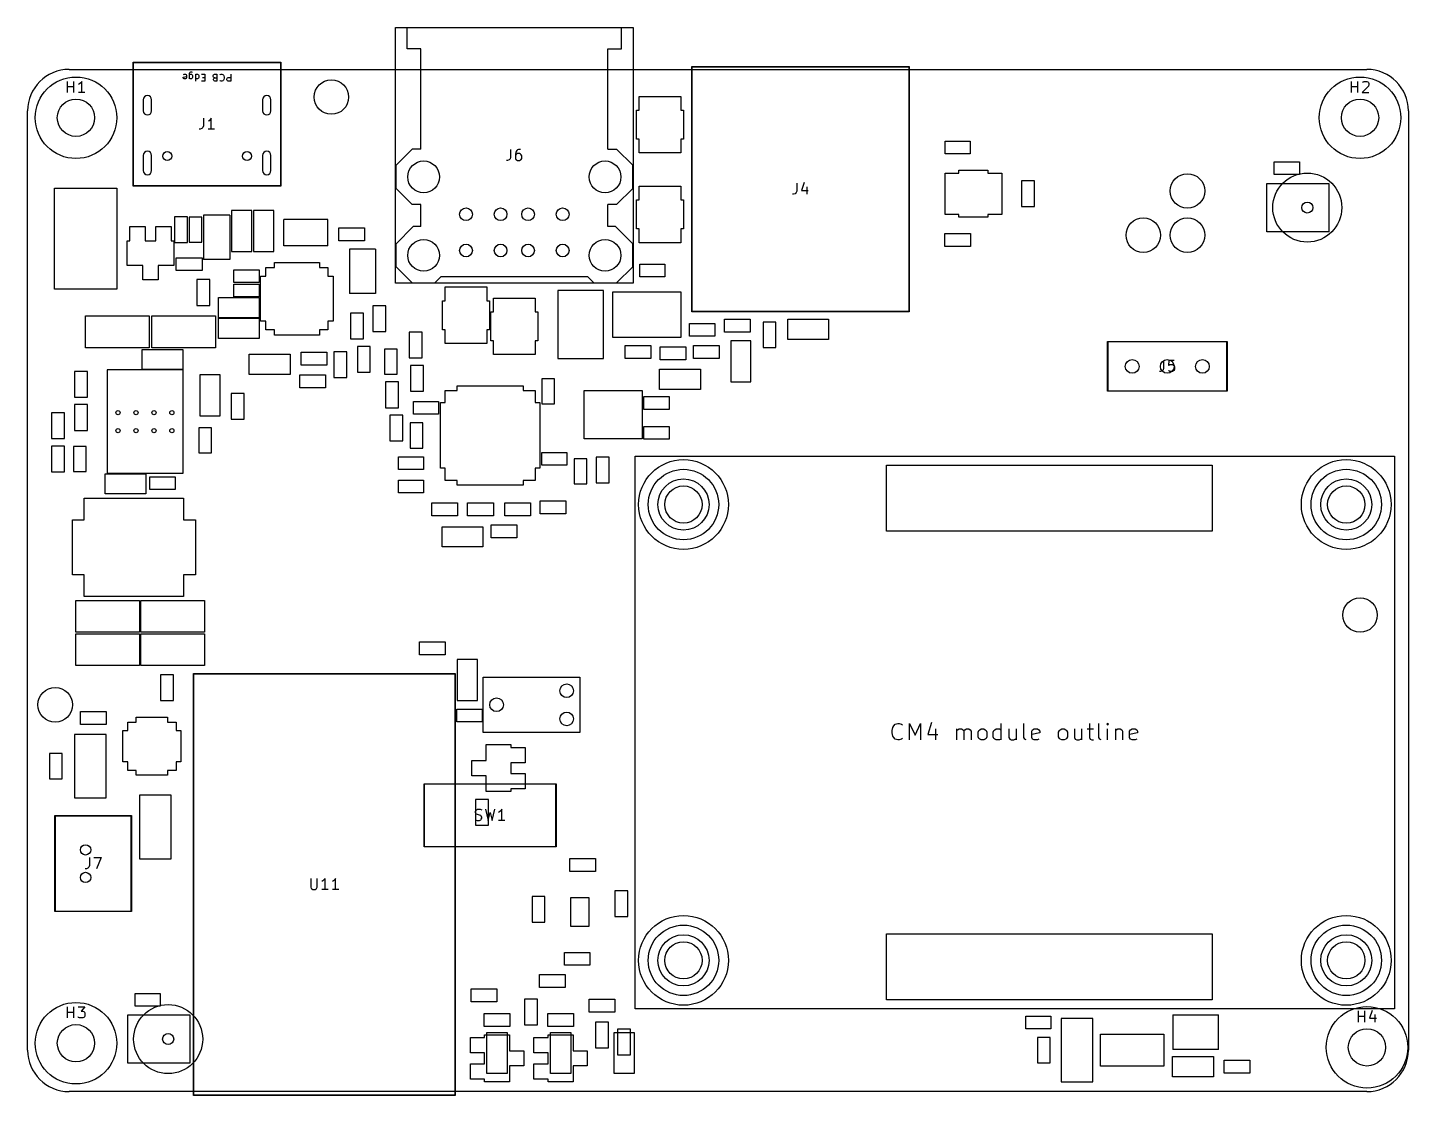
# Model space of a CAD drawing. Header units: millimetres. Extents: x 100 to 200, y -134 to -57.
import ezdxf

# ---------------------------------------------------------------- set-up
doc = ezdxf.new("R2010")
doc.units = ezdxf.units.MM
for name, color, linetype in [('BLACK', 7, 'CONTINUOUS'), ('GRAY3', 9, 'CONTINUOUS'), ('WHITE', 7, 'CONTINUOUS')]:
    doc.layers.add(name, color=color, linetype=linetype)

msp = doc.modelspace()

# ---------------------------------------------------------------- linework, layer by layer
at = {"layer": 'BLACK', "linetype": 'CONTINUOUS'}
for p, q in [((108.38, -62.195), (108.38, -62.995)), ((108.98, -62.995), (108.98, -62.195)), ((117.02, -62.195), (117.02, -62.995)), ((117.62, -62.995), (117.62, -62.195)), ((108.38, -66.225), (108.38, -67.325)), ((108.98, -67.325), (108.98, -66.225)), ((117.02, -66.225), (117.02, -67.325)), ((117.62, -67.325), (117.62, -66.225))]:
    msp.add_line(p, q, dxfattribs=at)
at = {"layer": 'BLACK'}
for centre, radius in [((103.5, -63.5), 1.349999), ((196.5, -63.5), 1.349999), ((110.11, -66.275), 0.324999), ((115.89, -66.275), 0.324999), ((128.68, -67.78), 1.15), ((141.82, -67.78), 1.15), ((192.68, -70), 0.399999), ((131.75, -70.49), 0.46), ((134.25, -70.49), 0.46), ((136.25, -70.49), 0.46), ((138.75, -70.49), 0.46), ((128.68, -73.46), 1.15), ((131.75, -73.11), 0.46), ((134.25, -73.11), 0.46), ((136.25, -73.11), 0.46), ((138.75, -73.11), 0.46), ((141.82, -73.46), 1.15), ((180, -81.5), 0.5), ((182.54, -81.5), 0.5), ((185.08, -81.5), 0.5), ((106.55, -84.85), 0.15), ((107.85, -84.85), 0.15), ((109.15, -84.85), 0.15), ((110.45, -84.85), 0.15), ((106.55, -86.15), 0.15), ((107.85, -86.15), 0.15), ((109.15, -86.15), 0.15), ((110.45, -86.15), 0.15), ((147.5, -91.5), 1.849999), ((195.5, -91.5), 1.849999), ((139.04, -104.984), 0.495299), ((133.96, -106), 0.495299), ((139.04, -107.016), 0.495299), ((104.2, -116.5), 0.375), ((104.2, -118.5), 0.375), ((147.5, -124.5), 1.849999), ((195.5, -124.5), 1.849999), ((103.5, -130.5), 1.349999), ((110.18, -130.2), 0.399999), ((197, -130.8), 1.349999)]:
    msp.add_circle(centre, radius, dxfattribs=at)
for centre, start, end in [((108.68, -62.195), 0, 180), ((117.32, -62.195), 0, 180), ((108.68, -62.995), 180, 360), ((117.32, -62.995), 180, 360), ((108.68, -66.225), 0, 180), ((117.32, -66.225), 0, 180), ((108.68, -67.325), 180, 360), ((117.32, -67.325), 180, 360)]:
    msp.add_arc(centre, 0.3, start, end, dxfattribs=at)
at = {"layer": 'GRAY3', "linetype": 'CONTINUOUS'}
for p, q in [((126.655, -56.975), (143.845, -56.975)), ((126.655, -75.485), (126.655, -56.975)), ((143.845, -56.975), (143.845, -75.485)), ((107.655, -59.465), (118.345, -59.465)), ((107.655, -68.455), (107.655, -59.465)), ((108, -59.995), (118, -59.995)), ((118.345, -59.465), (118.345, -68.455)), ((148.095, -59.795), (163.845, -59.795)), ((148.095, -77.545), (148.095, -59.795)), ((163.845, -59.795), (163.845, -77.545)), ((102.890476, -61.663855), (102.890476, -60.863855)), ((103.347619, -61.663855), (103.347619, -60.863855)), ((103.842856, -60.97814), (103.766666, -61.054331)), ((103.919047, -60.863855), (103.842856, -60.97814)), ((103.919047, -61.663855), (103.919047, -60.863855)), ((111.261904, -60.558176), (111.499999, -60.510557)), ((111.261904, -60.605795), (111.261904, -60.558176)), ((111.285714, -60.653414), (111.261904, -60.605795)), ((111.285714, -60.3677), (111.333333, -60.34389)), ((111.333333, -60.677223), (111.285714, -60.653414)), ((111.333333, -60.34389), (111.428571, -60.34389)), ((111.428571, -60.677223), (111.333333, -60.677223)), ((111.428571, -60.34389), (111.47619, -60.3677)), ((111.47619, -60.653414), (111.428571, -60.677223)), ((111.47619, -60.3677), (111.499999, -60.415319)), ((111.499999, -60.605795), (111.47619, -60.653414)), ((111.499999, -60.415319), (111.499999, -60.605795)), ((111.714285, -60.272461), (111.738095, -60.224842)), ((111.714285, -60.677223), (111.714285, -60.272461)), ((111.714285, -60.3677), (111.761904, -60.34389)), ((111.761904, -60.677223), (111.714285, -60.653414)), ((111.738095, -60.224842), (111.761904, -60.201033)), ((111.761904, -60.201033), (111.809523, -60.177223)), ((111.761904, -60.34389), (111.857142, -60.34389)), ((111.857142, -60.677223), (111.761904, -60.677223)), ((111.809523, -60.177223), (111.880952, -60.177223)), ((111.857142, -60.34389), (111.904761, -60.3677)), ((111.904761, -60.653414), (111.857142, -60.677223)), ((111.880952, -60.177223), (111.928571, -60.201033)), ((111.904761, -60.3677), (111.928571, -60.391509)), ((111.928571, -60.629604), (111.904761, -60.653414)), ((111.928571, -60.391509), (111.95238, -60.439128)), ((111.95238, -60.581985), (111.928571, -60.629604)), ((111.95238, -60.439128), (111.95238, -60.581985)), ((112.166666, -60.34389), (112.166666, -60.84389)), ((112.166666, -60.3677), (112.214285, -60.34389)), ((112.214285, -60.677223), (112.166666, -60.653414)), ((112.214285, -60.34389), (112.309523, -60.34389)), ((112.309523, -60.677223), (112.214285, -60.677223)), ((112.309523, -60.34389), (112.357142, -60.3677)), ((112.357142, -60.653414), (112.309523, -60.677223)), ((112.357142, -60.3677), (112.380952, -60.391509)), ((112.380952, -60.629604), (112.357142, -60.653414)), ((112.380952, -60.391509), (112.404761, -60.439128)), ((112.404761, -60.581985), (112.380952, -60.629604)), ((112.404761, -60.439128), (112.404761, -60.581985)), ((112.595238, -60.34389), (112.833333, -60.34389)), ((112.833333, -60.84389), (112.595238, -60.84389)), ((112.833333, -60.605795), (112.666666, -60.605795)), ((112.833333, -60.34389), (112.833333, -60.84389)), ((113.428571, -60.439128), (113.45238, -60.391509)), ((113.428571, -60.510557), (113.428571, -60.439128)), ((113.45238, -60.558176), (113.428571, -60.510557)), ((113.45238, -60.391509), (113.47619, -60.3677)), ((113.47619, -60.581985), (113.45238, -60.558176)), ((113.45238, -60.701033), (113.47619, -60.653414)), ((113.45238, -60.748652), (113.45238, -60.701033)), ((113.47619, -60.796271), (113.45238, -60.748652)), ((113.47619, -60.3677), (113.523809, -60.34389)), ((113.547618, -60.605795), (113.47619, -60.581985)), ((113.47619, -60.653414), (113.499999, -60.629604)), ((113.499999, -60.82008), (113.47619, -60.796271)), ((113.499999, -60.629604), (113.547618, -60.605795)), ((113.547618, -60.84389), (113.499999, -60.82008)), ((113.523809, -60.34389), (113.714285, -60.34389)), ((113.547618, -60.605795), (113.714285, -60.605795)), ((113.714285, -60.84389), (113.547618, -60.84389)), ((113.714285, -60.34389), (113.714285, -60.84389)), ((113.928571, -60.391509), (113.95238, -60.3677)), ((113.95238, -60.82008), (113.928571, -60.796271)), ((113.95238, -60.3677), (114.023809, -60.34389)), ((114.023809, -60.84389), (113.95238, -60.82008)), ((114.023809, -60.34389), (114.071428, -60.34389)), ((114.071428, -60.84389), (114.023809, -60.84389)), ((114.071428, -60.34389), (114.142856, -60.3677)), ((114.142856, -60.82008), (114.071428, -60.84389)), ((114.142856, -60.3677), (114.190475, -60.415319)), ((114.190475, -60.772461), (114.142856, -60.82008)), ((114.190475, -60.415319), (114.214285, -60.462938)), ((114.214285, -60.724842), (114.190475, -60.772461)), ((114.214285, -60.462938), (114.238094, -60.558176)), ((114.238094, -60.629604), (114.214285, -60.724842)), ((114.238094, -60.558176), (114.238094, -60.629604)), ((114.428571, -60.677223), (114.45238, -60.629604)), ((114.428571, -60.748652), (114.428571, -60.677223)), ((114.45238, -60.796271), (114.428571, -60.748652)), ((114.45238, -60.629604), (114.47619, -60.605795)), ((114.47619, -60.82008), (114.45238, -60.796271)), ((114.47619, -60.605795), (114.523809, -60.581985)), ((114.523809, -60.84389), (114.47619, -60.82008)), ((114.523809, -60.581985), (114.714285, -60.581985)), ((114.714285, -60.84389), (114.523809, -60.84389)), ((114.714285, -60.34389), (114.714285, -60.84389)), ((195.890476, -61.663855), (195.890476, -60.863855)), ((196.347619, -61.663855), (196.347619, -60.863855)), ((196.690475, -60.940045), (196.728571, -60.90195)), ((196.728571, -60.90195), (196.804761, -60.863855)), ((196.804761, -60.863855), (196.995237, -60.863855)), ((196.995237, -60.863855), (197.071428, -60.90195)), ((197.071428, -60.90195), (197.109523, -60.940045)), ((197.109523, -60.940045), (197.147618, -61.016236)), ((102.890476, -61.244807), (103.347619, -61.244807)), ((103.766666, -61.054331), (103.690475, -61.092426)), ((104.147618, -61.663855), (103.690475, -61.663855)), ((195.890476, -61.244807), (196.347619, -61.244807)), ((197.109523, -61.206712), (196.65238, -61.663855)), ((196.65238, -61.663855), (197.147618, -61.663855)), ((197.147618, -61.092426), (197.109523, -61.206712)), ((197.147618, -61.016236), (197.147618, -61.092426)), ((112.733333, -63.523855), (112.733333, -64.095283)), ((113.152381, -63.714331), (113.07619, -63.752426)), ((113.228571, -63.63814), (113.152381, -63.714331)), ((113.304762, -63.523855), (113.228571, -63.63814)), ((113.304762, -64.323855), (113.304762, -63.523855)), ((112.504762, -64.323855), (112.428571, -64.323855)), ((112.619047, -64.28576), (112.504762, -64.323855)), ((112.695238, -64.209569), (112.619047, -64.28576)), ((112.733333, -64.095283), (112.695238, -64.209569)), ((113.533333, -64.323855), (113.07619, -64.323855)), ((134.983333, -65.793855), (134.983333, -66.365283)), ((135.364286, -65.984331), (135.32619, -66.136712)), ((135.440476, -65.870045), (135.364286, -65.984331)), ((135.478571, -65.83195), (135.440476, -65.870045)), ((135.554762, -65.793855), (135.478571, -65.83195)), ((135.707143, -65.793855), (135.554762, -65.793855)), ((134.754762, -66.593855), (134.678571, -66.593855)), ((134.869047, -66.55576), (134.754762, -66.593855)), ((134.945238, -66.479569), (134.869047, -66.55576)), ((134.983333, -66.365283), (134.945238, -66.479569)), ((135.32619, -66.136712), (135.32619, -66.441474)), ((135.364286, -66.174807), (135.32619, -66.250998)), ((135.32619, -66.441474), (135.364286, -66.517664)), ((135.402381, -66.136712), (135.364286, -66.174807)), ((135.364286, -66.517664), (135.402381, -66.55576)), ((135.478571, -66.098617), (135.402381, -66.136712)), ((135.402381, -66.55576), (135.478571, -66.593855)), ((135.630952, -66.098617), (135.478571, -66.098617)), ((135.478571, -66.593855), (135.630952, -66.593855)), ((135.707143, -66.136712), (135.630952, -66.098617)), ((135.630952, -66.593855), (135.707143, -66.55576)), ((135.745238, -66.174807), (135.707143, -66.136712)), ((135.707143, -66.55576), (135.745238, -66.517664)), ((135.783333, -66.250998), (135.745238, -66.174807)), ((135.745238, -66.517664), (135.783333, -66.441474)), ((135.783333, -66.441474), (135.783333, -66.250998)), ((118.345, -68.455), (107.655, -68.455)), ((155.589047, -68.99576), (155.474762, -69.033855)), ((155.665238, -68.919569), (155.589047, -68.99576)), ((155.703333, -68.805283), (155.665238, -68.919569)), ((155.703333, -68.233855), (155.703333, -68.805283)), ((156.236667, -68.19576), (156.04619, -68.767188)), ((156.04619, -68.767188), (156.541429, -68.767188)), ((156.427143, -68.500521), (156.427143, -69.033855)), ((155.474762, -69.033855), (155.398571, -69.033855)), ((143.845, -75.485), (126.655, -75.485)), ((163.845, -77.545), (148.095, -77.545)), ((178.205, -79.705), (186.875, -79.705)), ((178.205, -83.295), (178.205, -79.705)), ((186.875, -79.705), (186.875, -83.295)), ((182.044762, -81.863855), (181.968571, -81.863855)), ((182.159047, -81.82576), (182.044762, -81.863855)), ((182.235238, -81.749569), (182.159047, -81.82576)), ((182.273333, -81.635283), (182.235238, -81.749569)), ((182.273333, -81.063855), (182.273333, -81.635283)), ((182.654286, -81.063855), (182.61619, -81.444807)), ((182.61619, -81.444807), (182.654286, -81.406712)), ((182.654286, -81.82576), (182.61619, -81.787664)), ((183.035238, -81.063855), (182.654286, -81.063855)), ((182.654286, -81.406712), (182.730476, -81.368617)), ((182.730476, -81.863855), (182.654286, -81.82576)), ((182.730476, -81.368617), (182.920952, -81.368617)), ((182.920952, -81.863855), (182.730476, -81.863855)), ((182.920952, -81.368617), (182.997143, -81.406712)), ((182.997143, -81.82576), (182.920952, -81.863855)), ((182.997143, -81.406712), (183.035238, -81.444807)), ((183.035238, -81.787664), (182.997143, -81.82576)), ((183.035238, -81.444807), (183.073333, -81.520998)), ((183.073333, -81.711474), (183.035238, -81.787664)), ((183.073333, -81.520998), (183.073333, -81.711474)), ((186.875, -83.295), (178.205, -83.295)), ((144, -88), (199, -88)), ((144, -128), (144, -88)), ((199, -88), (199, -128)), ((112.025, -103.725), (130.975, -103.725)), ((112.025, -134.275), (112.025, -103.725)), ((130.975, -103.725), (130.975, -134.275)), ((162.614287, -107.860068), (162.67143, -107.631497)), ((162.614287, -108.031497), (162.614287, -107.860068)), ((162.67143, -107.631497), (162.728573, -107.517211)), ((162.728573, -107.517211), (162.842858, -107.402925)), ((162.842858, -107.402925), (163.014287, -107.345782)), ((163.014287, -107.345782), (163.128573, -107.345782)), ((163.128573, -107.345782), (163.300001, -107.402925)), ((163.300001, -107.402925), (163.357144, -107.460068)), ((163.87143, -108.545782), (163.87143, -107.345782)), ((163.87143, -107.345782), (164.27143, -108.202925)), ((164.27143, -108.202925), (164.67143, -107.345782)), ((164.67143, -107.345782), (164.67143, -108.545782)), ((165.47143, -107.28864), (165.185716, -108.145782)), ((165.757145, -107.745782), (165.757145, -108.545782)), ((167.300002, -108.545782), (167.300002, -107.745782)), ((167.300002, -107.860068), (167.357145, -107.802925)), ((167.357145, -107.802925), (167.47143, -107.745782)), ((167.47143, -107.745782), (167.642859, -107.745782)), ((167.642859, -107.745782), (167.757145, -107.802925)), ((167.757145, -107.802925), (167.814288, -107.917211)), ((167.814288, -107.917211), (167.87143, -107.802925)), ((167.814288, -107.917211), (167.814288, -108.545782)), ((167.87143, -107.802925), (167.985716, -107.745782)), ((167.985716, -107.745782), (168.157145, -107.745782)), ((168.157145, -107.745782), (168.27143, -107.802925)), ((168.27143, -107.802925), (168.328573, -107.917211)), ((168.328573, -107.917211), (168.328573, -108.545782)), ((168.842859, -107.974354), (168.900002, -107.860068)), ((168.842859, -108.317211), (168.842859, -107.974354)), ((168.900002, -107.860068), (168.957145, -107.802925)), ((168.957145, -107.802925), (169.07143, -107.745782)), ((169.07143, -107.745782), (169.242859, -107.745782)), ((169.242859, -107.745782), (169.357145, -107.802925)), ((169.357145, -107.802925), (169.414288, -107.860068)), ((169.414288, -107.860068), (169.47143, -107.974354)), ((169.47143, -107.974354), (169.47143, -108.317211)), ((169.928573, -107.974354), (169.985716, -107.860068)), ((169.928573, -108.317211), (169.928573, -107.974354)), ((169.985716, -107.860068), (170.042859, -107.802925)), ((170.042859, -107.802925), (170.157144, -107.745782)), ((170.157144, -107.745782), (170.385716, -107.745782)), ((170.385716, -107.745782), (170.500002, -107.802925)), ((170.500002, -108.545782), (170.500002, -107.345782)), ((171.07143, -107.745782), (171.07143, -108.374354)), ((171.585716, -107.745782), (171.585716, -108.545782)), ((172.157144, -108.374354), (172.157144, -107.345782)), ((172.728572, -107.917211), (172.785715, -107.802925)), ((172.728572, -108.374354), (172.728572, -107.917211)), ((172.785715, -107.802925), (172.900001, -107.745782)), ((172.900001, -107.745782), (173.128572, -107.745782)), ((173.128572, -107.745782), (173.242858, -107.802925)), ((173.242858, -107.802925), (173.300001, -107.917211)), ((173.300001, -107.917211), (173.300001, -108.031497)), ((174.671429, -107.974354), (174.728572, -107.860068)), ((174.671429, -108.317211), (174.671429, -107.974354)), ((174.728572, -107.860068), (174.785715, -107.802925)), ((174.785715, -107.802925), (174.9, -107.745782)), ((174.9, -107.745782), (175.071429, -107.745782)), ((175.071429, -107.745782), (175.185715, -107.802925)), ((175.185715, -107.802925), (175.242858, -107.860068)), ((175.242858, -107.860068), (175.3, -107.974354)), ((175.3, -107.974354), (175.3, -108.317211)), ((175.814286, -107.745782), (175.814286, -108.374354)), ((176.328572, -107.745782), (176.328572, -108.545782)), ((176.728571, -107.745782), (177.185714, -107.745782)), ((176.9, -107.345782), (176.9, -108.374354)), ((177.585714, -108.374354), (177.585714, -107.345782)), ((178.214285, -107.345782), (178.157142, -107.402925)), ((178.157142, -107.402925), (178.214285, -107.460068)), ((178.271428, -107.402925), (178.214285, -107.345782)), ((178.214285, -107.345782), (178.214285, -107.460068)), ((178.214285, -107.460068), (178.271428, -107.402925)), ((178.214285, -108.545782), (178.214285, -107.745782)), ((178.785714, -107.745782), (178.785714, -108.545782)), ((178.785714, -107.860068), (178.842857, -107.802925)), ((178.842857, -107.802925), (178.957142, -107.745782)), ((178.957142, -107.745782), (179.128571, -107.745782)), ((179.128571, -107.745782), (179.242857, -107.802925)), ((179.242857, -107.802925), (179.3, -107.917211)), ((179.3, -107.917211), (179.3, -108.545782)), ((179.814285, -107.917211), (179.871428, -107.802925)), ((179.814285, -108.374354), (179.814285, -107.917211)), ((179.871428, -107.802925), (179.985714, -107.745782)), ((179.985714, -107.745782), (180.214285, -107.745782)), ((180.214285, -107.745782), (180.328571, -107.802925)), ((180.328571, -107.802925), (180.385714, -107.917211)), ((180.385714, -107.917211), (180.385714, -108.031497)), ((162.67143, -108.260068), (162.614287, -108.031497)), ((162.728573, -108.374354), (162.67143, -108.260068)), ((162.842858, -108.48864), (162.728573, -108.374354)), ((163.014287, -108.545782), (162.842858, -108.48864)), ((163.128573, -108.545782), (163.014287, -108.545782)), ((163.300001, -108.48864), (163.128573, -108.545782)), ((163.357144, -108.431497), (163.300001, -108.48864)), ((165.185716, -108.145782), (165.928573, -108.145782)), ((168.900002, -108.431497), (168.842859, -108.317211)), ((168.957145, -108.48864), (168.900002, -108.431497)), ((169.07143, -108.545782), (168.957145, -108.48864)), ((169.242859, -108.545782), (169.07143, -108.545782)), ((169.357145, -108.48864), (169.242859, -108.545782)), ((169.414288, -108.431497), (169.357145, -108.48864)), ((169.47143, -108.317211), (169.414288, -108.431497)), ((169.985716, -108.431497), (169.928573, -108.317211)), ((170.042859, -108.48864), (169.985716, -108.431497)), ((170.157144, -108.545782), (170.042859, -108.48864)), ((170.385716, -108.545782), (170.157144, -108.545782)), ((170.500002, -108.48864), (170.385716, -108.545782)), ((171.07143, -108.374354), (171.128573, -108.48864)), ((171.128573, -108.48864), (171.242858, -108.545782)), ((171.242858, -108.545782), (171.414287, -108.545782)), ((171.414287, -108.545782), (171.528573, -108.48864)), ((171.528573, -108.48864), (171.585716, -108.431497)), ((172.214287, -108.48864), (172.157144, -108.374354)), ((172.328572, -108.545782), (172.214287, -108.48864)), ((173.300001, -108.031497), (172.728572, -108.145782)), ((172.785715, -108.48864), (172.728572, -108.374354)), ((172.900001, -108.545782), (172.785715, -108.48864)), ((173.128572, -108.545782), (172.900001, -108.545782)), ((173.242858, -108.48864), (173.128572, -108.545782)), ((174.728572, -108.431497), (174.671429, -108.317211)), ((174.785715, -108.48864), (174.728572, -108.431497)), ((174.9, -108.545782), (174.785715, -108.48864)), ((175.071429, -108.545782), (174.9, -108.545782)), ((175.185715, -108.48864), (175.071429, -108.545782)), ((175.242858, -108.431497), (175.185715, -108.48864)), ((175.3, -108.317211), (175.242858, -108.431497)), ((175.814286, -108.374354), (175.871429, -108.48864)), ((175.871429, -108.48864), (175.985714, -108.545782)), ((175.985714, -108.545782), (176.157143, -108.545782)), ((176.157143, -108.545782), (176.271429, -108.48864)), ((176.271429, -108.48864), (176.328572, -108.431497)), ((176.9, -108.374354), (176.957143, -108.48864)), ((176.957143, -108.48864), (177.071428, -108.545782)), ((177.071428, -108.545782), (177.185714, -108.545782)), ((177.642857, -108.48864), (177.585714, -108.374354)), ((177.757142, -108.545782), (177.642857, -108.48864)), ((180.385714, -108.031497), (179.814285, -108.145782)), ((179.871428, -108.48864), (179.814285, -108.374354)), ((179.985714, -108.545782), (179.871428, -108.48864)), ((180.214285, -108.545782), (179.985714, -108.545782)), ((180.328571, -108.48864), (180.214285, -108.545782)), ((128.725, -111.725), (138.275, -111.725)), ((128.725, -116.275), (128.725, -111.725)), ((138.275, -111.725), (138.275, -116.275)), ((132.433332, -113.716236), (132.471428, -113.640045)), ((132.433332, -113.792426), (132.433332, -113.716236)), ((132.471428, -113.868617), (132.433332, -113.792426)), ((132.471428, -113.640045), (132.509523, -113.60195)), ((132.509523, -113.906712), (132.471428, -113.868617)), ((132.509523, -113.60195), (132.585713, -113.563855)), ((132.585713, -113.944807), (132.509523, -113.906712)), ((132.585713, -113.563855), (132.77619, -113.563855)), ((132.738094, -113.982902), (132.585713, -113.944807)), ((132.814285, -114.020998), (132.738094, -113.982902)), ((132.77619, -113.563855), (132.890475, -113.60195)), ((133.157142, -113.563855), (133.347618, -114.363855)), ((133.347618, -114.363855), (133.499999, -113.792426)), ((133.499999, -113.792426), (133.65238, -114.363855)), ((133.65238, -114.363855), (133.842857, -113.563855)), ((134.185714, -113.754331), (134.109523, -113.792426)), ((134.261904, -113.67814), (134.185714, -113.754331)), ((134.338095, -113.563855), (134.261904, -113.67814)), ((134.338095, -114.363855), (134.338095, -113.563855)), ((101.975, -114.025), (107.525, -114.025)), ((101.975, -120.975), (101.975, -114.025)), ((107.525, -114.025), (107.525, -120.975)), ((132.433332, -114.32576), (132.547618, -114.363855)), ((132.547618, -114.363855), (132.738094, -114.363855)), ((132.738094, -114.363855), (132.814285, -114.32576)), ((132.85238, -114.059093), (132.814285, -114.020998)), ((132.814285, -114.32576), (132.85238, -114.287664)), ((132.890475, -114.135283), (132.85238, -114.059093)), ((132.85238, -114.287664), (132.890475, -114.211474)), ((132.890475, -114.211474), (132.890475, -114.135283)), ((134.566666, -114.363855), (134.109523, -114.363855)), ((138.275, -116.275), (128.725, -116.275)), ((104.254762, -117.863855), (104.178571, -117.863855)), ((104.369047, -117.82576), (104.254762, -117.863855)), ((104.445238, -117.749569), (104.369047, -117.82576)), ((104.483333, -117.635283), (104.445238, -117.749569)), ((104.483333, -117.063855), (104.483333, -117.635283)), ((104.788095, -117.063855), (105.321429, -117.063855)), ((105.321429, -117.063855), (104.978571, -117.863855)), ((120.509524, -118.563855), (120.509524, -119.211474)), ((120.966667, -119.211474), (120.966667, -118.563855)), ((121.385714, -118.754331), (121.309523, -118.792426)), ((121.461904, -118.67814), (121.385714, -118.754331)), ((121.538095, -118.563855), (121.461904, -118.67814)), ((121.538095, -119.363855), (121.538095, -118.563855)), ((122.147619, -118.754331), (122.071428, -118.792426)), ((122.223809, -118.67814), (122.147619, -118.754331)), ((122.3, -118.563855), (122.223809, -118.67814)), ((122.3, -119.363855), (122.3, -118.563855)), ((120.509524, -119.211474), (120.547619, -119.287664)), ((120.547619, -119.287664), (120.585714, -119.32576)), ((120.585714, -119.32576), (120.661905, -119.363855)), ((120.661905, -119.363855), (120.814286, -119.363855)), ((120.814286, -119.363855), (120.890476, -119.32576)), ((120.890476, -119.32576), (120.928571, -119.287664)), ((120.928571, -119.287664), (120.966667, -119.211474)), ((121.766666, -119.363855), (121.309523, -119.363855)), ((122.528571, -119.363855), (122.071428, -119.363855)), ((107.525, -120.975), (101.975, -120.975)), ((102.890476, -128.663855), (102.890476, -127.863855)), ((103.347619, -128.663855), (103.347619, -127.863855)), ((103.65238, -127.863855), (104.147618, -127.863855)), ((104.147618, -127.863855), (103.880952, -128.168617)), ((199, -128), (144, -128)), ((102.890476, -128.244807), (103.347619, -128.244807)), ((103.690475, -128.62576), (103.65238, -128.587664)), ((103.766666, -128.663855), (103.690475, -128.62576)), ((103.995237, -128.663855), (103.766666, -128.663855)), ((103.880952, -128.168617), (103.995237, -128.168617)), ((103.995237, -128.168617), (104.071428, -128.206712)), ((104.071428, -128.62576), (103.995237, -128.663855)), ((104.071428, -128.206712), (104.109523, -128.244807)), ((104.109523, -128.587664), (104.071428, -128.62576)), ((104.109523, -128.244807), (104.147618, -128.320998)), ((104.147618, -128.511474), (104.109523, -128.587664)), ((104.147618, -128.320998), (104.147618, -128.511474)), ((196.390476, -128.963855), (196.390476, -128.163855)), ((196.390476, -128.544807), (196.847619, -128.544807)), ((196.847619, -128.963855), (196.847619, -128.163855)), ((197.380952, -128.12576), (197.190475, -128.697188)), ((197.190475, -128.697188), (197.685714, -128.697188)), ((197.571428, -128.430521), (197.571428, -128.963855)), ((130.975, -134.275), (112.025, -134.275))]:
    msp.add_line(p, q, dxfattribs=at)
at = {"layer": 'GRAY3'}
for centre, radius in [((103.5, -63.5), 1.35), ((196.5, -63.5), 1.35), ((192.68, -70), 2.5), ((192.68, -70), 0.4), ((147.5, -91.5), 2.55), ((195.5, -91.5), 2.55), ((147.5, -91.5), 1.35), ((195.5, -91.5), 1.35), ((147.5, -124.5), 2.55), ((195.5, -124.5), 2.55), ((147.5, -124.5), 1.35), ((195.5, -124.5), 1.35), ((110.18, -130.199998), 2.5), ((103.5, -130.5), 1.35), ((110.18, -130.199998), 0.4), ((197, -130.8), 1.35)]:
    msp.add_circle(centre, radius, dxfattribs=at)
at = {"layer": 'WHITE', "linetype": 'CONTINUOUS'}
for p, q in [((127.5, -58.5), (127.5, -57)), ((143, -57), (127.5, -57)), ((143, -58.5), (143, -57)), ((128.49, -58.5), (127.5, -58.5)), ((128.49, -65.78), (128.49, -58.5)), ((142.01, -58.5), (143, -58.5)), ((142.01, -65.78), (142.01, -58.5)), ((103, -60), (197, -60)), ((107.68, -68.43), (107.68, -59.49)), ((107.68, -59.49), (118.32, -59.49)), ((118.32, -59.49), (118.32, -68.43)), ((148.12, -59.82), (163.82, -59.82)), ((148.12, -77.52), (148.12, -59.82)), ((163.82, -59.82), (163.82, -77.52)), ((144.3, -61.95), (147.3, -61.95)), ((144.3, -62.95), (144.3, -61.95)), ((147.3, -61.95), (147.3, -62.95)), ((100, -131), (100, -63)), ((144.1, -62.95), (144.3, -62.95)), ((144.1, -65.05), (144.1, -62.95)), ((147.3, -62.95), (147.5, -62.95)), ((147.5, -62.95), (147.5, -65.05)), ((200, -63), (200, -131)), ((126.68, -66.94), (127.84, -65.78)), ((128.49, -65.78), (127.84, -65.78)), ((142.01, -65.78), (142.66, -65.78)), ((143.82, -66.94), (142.66, -65.78)), ((144.3, -65.05), (144.1, -65.05)), ((144.3, -66.05), (144.3, -65.05)), ((147.3, -65.05), (147.3, -66.05)), ((147.5, -65.05), (147.3, -65.05)), ((166.45, -66.11), (166.45, -65.19)), ((166.45, -65.19), (168.27, -65.19)), ((168.27, -65.19), (168.27, -66.11)), ((126.68, -68.62), (126.68, -66.94)), ((143.82, -68.62), (143.82, -66.94)), ((147.3, -66.05), (144.3, -66.05)), ((168.27, -66.11), (166.45, -66.11)), ((190.29, -66.69), (192.11, -66.69)), ((190.29, -67.61), (190.29, -66.69)), ((192.11, -66.69), (192.11, -67.61)), ((166.45, -67.5), (167.45, -67.5)), ((166.45, -70.5), (166.45, -67.5)), ((167.45, -67.3), (169.55, -67.3)), ((167.45, -67.5), (167.45, -67.3)), ((169.55, -67.3), (169.55, -67.5)), ((169.55, -67.5), (170.55, -67.5)), ((170.55, -67.5), (170.55, -70.5)), ((192.11, -67.61), (190.29, -67.61)), ((101.95, -68.6), (106.45, -68.6)), ((101.95, -75.9), (101.95, -68.6)), ((106.45, -68.6), (106.45, -75.9)), ((118.32, -68.43), (107.68, -68.43)), ((127.84, -69.78), (126.68, -68.62)), ((142.66, -69.78), (143.82, -68.62)), ((144.3, -68.45), (147.3, -68.45)), ((144.3, -69.45), (144.3, -68.45)), ((147.3, -68.45), (147.3, -69.45)), ((172.91, -68.07), (171.97, -68.07)), ((171.97, -68.07), (171.97, -69.93)), ((172.91, -69.93), (172.91, -68.07)), ((189.75, -68.25), (194.25, -68.25)), ((189.75, -71.75), (189.75, -68.25)), ((194.25, -68.25), (194.25, -71.75)), ((128.49, -69.78), (127.84, -69.78)), ((128.49, -71.37), (128.49, -69.78)), ((142.01, -71.37), (142.01, -69.78)), ((142.66, -69.78), (142.01, -69.78)), ((144.1, -69.45), (144.3, -69.45)), ((144.1, -71.55), (144.1, -69.45)), ((147.3, -69.45), (147.5, -69.45)), ((147.5, -69.45), (147.5, -71.55)), ((171.97, -69.93), (172.91, -69.93)), ((111.57, -70.67), (110.63, -70.67)), ((110.63, -70.67), (110.63, -72.53)), ((111.57, -72.53), (111.57, -70.67)), ((112.61, -70.69), (111.69, -70.69)), ((111.69, -70.69), (111.69, -72.51)), ((112.61, -72.51), (112.61, -70.69)), ((112.75, -70.55), (112.75, -73.75)), ((114.65, -70.55), (112.75, -70.55)), ((114.65, -70.55), (114.65, -73.75)), ((116.23, -70.22), (114.77, -70.22)), ((114.77, -70.22), (114.77, -73.18)), ((116.23, -73.18), (116.23, -70.22)), ((117.83, -70.22), (116.37, -70.22)), ((116.37, -70.22), (116.37, -73.18)), ((117.83, -73.18), (117.83, -70.22)), ((118.55, -72.77), (118.55, -70.87)), ((121.75, -70.87), (118.55, -70.87)), ((121.75, -72.77), (121.75, -70.87)), ((167.45, -70.5), (166.45, -70.5)), ((167.45, -70.7), (167.45, -70.5)), ((169.55, -70.7), (167.45, -70.7)), ((169.55, -70.5), (169.55, -70.7)), ((170.55, -70.5), (169.55, -70.5)), ((107.4, -71.37), (108.51, -71.37)), ((107.4, -72.4), (107.4, -71.37)), ((108.51, -71.37), (108.51, -72.4)), ((109.29, -71.37), (110.4, -71.37)), ((109.29, -72.4), (109.29, -71.37)), ((110.4, -71.37), (110.4, -72.4)), ((122.54, -72.42), (122.54, -71.48)), ((122.54, -71.48), (124.4, -71.48)), ((124.4, -71.48), (124.4, -72.42)), ((126.68, -72.62), (127.93, -71.37)), ((128.49, -71.37), (127.93, -71.37)), ((142.57, -71.37), (142.01, -71.37)), ((143.82, -72.62), (142.57, -71.37)), ((144.3, -71.55), (144.1, -71.55)), ((144.3, -72.55), (144.3, -71.55)), ((147.3, -71.55), (147.3, -72.55)), ((147.5, -71.55), (147.3, -71.55)), ((166.43, -71.88), (168.29, -71.88)), ((166.43, -72.82), (166.43, -71.88)), ((168.29, -71.88), (168.29, -72.82)), ((194.25, -71.75), (189.75, -71.75)), ((107.2, -72.4), (107.4, -72.4)), ((107.2, -74.2), (107.2, -72.4)), ((108.51, -72.4), (109.29, -72.4)), ((110.4, -72.4), (110.6, -72.4)), ((110.6, -72.4), (110.6, -74.2)), ((110.63, -72.53), (111.57, -72.53)), ((111.69, -72.51), (112.61, -72.51)), ((121.75, -72.77), (118.55, -72.77)), ((124.4, -72.42), (122.54, -72.42)), ((126.68, -74.3), (126.68, -72.62)), ((143.82, -74.3), (143.82, -72.62)), ((147.3, -72.55), (144.3, -72.55)), ((168.29, -72.82), (166.43, -72.82)), ((110.77, -73.63), (112.63, -73.63)), ((110.77, -74.57), (110.77, -73.63)), ((112.63, -73.63), (112.63, -74.57)), ((114.65, -73.75), (112.75, -73.75)), ((114.77, -73.18), (116.23, -73.18)), ((116.37, -73.18), (117.83, -73.18)), ((117.87, -73.97), (121.13, -73.97)), ((117.87, -74.35), (117.87, -73.97)), ((121.13, -73.97), (121.13, -74.35)), ((123.3, -73.02), (123.3, -76.22)), ((125.2, -73.02), (123.3, -73.02)), ((125.2, -73.02), (125.2, -76.22)), ((108.35, -74.2), (107.2, -74.2)), ((108.35, -75.23), (108.35, -74.2)), ((109.45, -74.2), (109.45, -75.23)), ((110.6, -74.2), (109.45, -74.2)), ((112.63, -74.57), (110.77, -74.57)), ((114.94, -75.42), (114.94, -74.5)), ((114.94, -74.5), (116.76, -74.5)), ((116.76, -74.5), (116.76, -75.42)), ((116.87, -74.97), (117.25, -74.97)), ((116.87, -78.23), (116.87, -74.97)), ((117.25, -74.35), (117.87, -74.35)), ((117.25, -74.97), (117.25, -74.35)), ((121.13, -74.35), (121.75, -74.35)), ((121.75, -74.35), (121.75, -74.97)), ((121.75, -74.97), (122.13, -74.97)), ((122.13, -74.97), (122.13, -78.23)), ((127.84, -75.46), (126.68, -74.3)), ((129.49, -75.46), (129.95, -75)), ((129.95, -75), (140.55, -75)), ((141.01, -75.46), (140.55, -75)), ((142.66, -75.46), (143.82, -74.3)), ((144.34, -74.1), (146.16, -74.1)), ((144.34, -75.02), (144.34, -74.1)), ((146.16, -74.1), (146.16, -75.02)), ((106.45, -75.9), (101.95, -75.9)), ((109.45, -75.23), (108.35, -75.23)), ((113.2, -75.22), (112.26, -75.22)), ((112.26, -75.22), (112.26, -77.08)), ((113.2, -77.08), (113.2, -75.22)), ((116.76, -75.42), (114.94, -75.42)), ((114.94, -76.46), (114.94, -75.54)), ((114.94, -75.54), (116.76, -75.54)), ((116.76, -75.54), (116.76, -76.46)), ((127.84, -75.46), (129.49, -75.46)), ((130.25, -75.75), (133.25, -75.75)), ((130.25, -76.75), (130.25, -75.75)), ((133.25, -75.75), (133.25, -76.75)), ((141.7, -76), (138.4, -76)), ((138.4, -76), (138.4, -80.92)), ((141.01, -75.46), (142.66, -75.46)), ((141.7, -80.92), (141.7, -76)), ((146.16, -75.02), (144.34, -75.02)), ((113.82, -77.98), (113.82, -76.52)), ((113.82, -76.52), (116.78, -76.52)), ((116.76, -76.46), (114.94, -76.46)), ((116.78, -76.52), (116.78, -77.98)), ((125.2, -76.22), (123.3, -76.22)), ((130.05, -76.75), (130.25, -76.75)), ((130.05, -78.85), (130.05, -76.75)), ((133.25, -76.75), (133.45, -76.75)), ((133.45, -76.75), (133.45, -78.85)), ((133.75, -76.55), (136.75, -76.55)), ((133.75, -77.55), (133.75, -76.55)), ((136.75, -76.55), (136.75, -77.55)), ((142.39, -76.11), (147.31, -76.11)), ((142.39, -79.41), (142.39, -76.11)), ((147.31, -76.11), (147.31, -79.41)), ((104.2, -80.15), (104.2, -77.85)), ((104.2, -77.85), (108.8, -77.85)), ((108.8, -77.85), (108.8, -80.15)), ((109, -77.85), (113.6, -77.85)), ((109, -80.15), (109, -77.85)), ((112.26, -77.08), (113.2, -77.08)), ((113.6, -77.85), (113.6, -80.15)), ((116.78, -77.98), (113.82, -77.98)), ((124.32, -77.65), (123.38, -77.65)), ((123.38, -77.65), (123.38, -79.51)), ((124.32, -79.51), (124.32, -77.65)), ((125.94, -77.12), (125, -77.12)), ((125, -77.12), (125, -78.98)), ((125.94, -78.98), (125.94, -77.12)), ((133.55, -77.55), (133.75, -77.55)), ((133.55, -79.65), (133.55, -77.55)), ((136.75, -77.55), (136.95, -77.55)), ((136.95, -77.55), (136.95, -79.65)), ((163.82, -77.52), (148.12, -77.52)), ((113.82, -79.48), (113.82, -78.02)), ((113.82, -78.02), (116.78, -78.02)), ((116.78, -78.02), (116.78, -79.48)), ((117.25, -78.23), (116.87, -78.23)), ((117.25, -78.85), (117.25, -78.23)), ((117.87, -78.85), (117.25, -78.85)), ((117.87, -79.23), (117.87, -78.85)), ((121.13, -78.85), (121.13, -79.23)), ((121.75, -78.85), (121.13, -78.85)), ((121.75, -78.23), (121.75, -78.85)), ((122.13, -78.23), (121.75, -78.23)), ((125, -78.98), (125.94, -78.98)), ((130.25, -78.85), (130.05, -78.85)), ((130.25, -79.85), (130.25, -78.85)), ((133.25, -78.85), (133.25, -79.85)), ((133.45, -78.85), (133.25, -78.85)), ((147.94, -78.4), (149.76, -78.4)), ((147.94, -79.32), (147.94, -78.4)), ((149.76, -78.4), (149.76, -79.32)), ((150.47, -78.09), (152.33, -78.09)), ((150.47, -79.03), (150.47, -78.09)), ((152.33, -78.09), (152.33, -79.03)), ((154.19, -78.31), (153.27, -78.31)), ((153.27, -78.31), (153.27, -80.13)), ((154.19, -80.13), (154.19, -78.31)), ((155.05, -78.09), (158.01, -78.09)), ((155.05, -79.55), (155.05, -78.09)), ((158.01, -78.09), (158.01, -79.55)), ((116.78, -79.48), (113.82, -79.48)), ((121.13, -79.23), (117.87, -79.23)), ((123.38, -79.51), (124.32, -79.51)), ((128.57, -79.03), (127.63, -79.03)), ((127.63, -79.03), (127.63, -80.89)), ((128.57, -80.89), (128.57, -79.03)), ((133.25, -79.85), (130.25, -79.85)), ((133.75, -79.65), (133.55, -79.65)), ((133.75, -80.65), (133.75, -79.65)), ((136.75, -79.65), (136.75, -80.65)), ((136.95, -79.65), (136.75, -79.65)), ((147.31, -79.41), (142.39, -79.41)), ((143.27, -80.93), (143.27, -79.99)), ((143.27, -79.99), (145.13, -79.99)), ((145.13, -79.99), (145.13, -80.93)), ((149.76, -79.32), (147.94, -79.32)), ((148.22, -80.93), (148.22, -79.99)), ((148.22, -79.99), (150.08, -79.99)), ((150.08, -79.99), (150.08, -80.93)), ((152.33, -79.03), (150.47, -79.03)), ((152.38, -79.66), (150.92, -79.66)), ((150.92, -79.66), (150.92, -82.62)), ((152.38, -82.62), (152.38, -79.66)), ((158.01, -79.55), (155.05, -79.55)), ((186.85, -79.73), (178.23, -79.73)), ((178.23, -79.73), (178.23, -83.27)), ((186.85, -83.27), (186.85, -79.73)), ((108.8, -80.15), (104.2, -80.15)), ((108.29, -80.27), (111.25, -80.27)), ((108.29, -81.73), (108.29, -80.27)), ((113.6, -80.15), (109, -80.15)), ((111.25, -80.27), (111.25, -81.73)), ((116.05, -80.62), (119.01, -80.62)), ((116.05, -82.08), (116.05, -80.62)), ((119.01, -80.62), (119.01, -82.08)), ((119.8, -80.48), (121.66, -80.48)), ((119.8, -81.42), (119.8, -80.48)), ((121.66, -80.48), (121.66, -81.42)), ((123.12, -80.45), (122.18, -80.45)), ((122.18, -80.45), (122.18, -82.31)), ((123.12, -82.31), (123.12, -80.45)), ((124.82, -80.05), (123.88, -80.05)), ((123.88, -80.05), (123.88, -81.91)), ((124.82, -81.91), (124.82, -80.05)), ((126.76, -80.25), (125.84, -80.25)), ((125.84, -80.25), (125.84, -82.07)), ((126.76, -82.07), (126.76, -80.25)), ((127.63, -80.89), (128.57, -80.89)), ((136.75, -80.65), (133.75, -80.65)), ((138.4, -80.92), (141.7, -80.92)), ((145.13, -80.93), (143.27, -80.93)), ((145.82, -80.09), (147.68, -80.09)), ((145.82, -81.03), (145.82, -80.09)), ((147.68, -80.09), (147.68, -81.03)), ((150.08, -80.93), (148.22, -80.93)), ((153.27, -80.13), (154.19, -80.13)), ((104.33, -81.87), (103.39, -81.87)), ((103.39, -81.87), (103.39, -83.73)), ((104.33, -83.73), (104.33, -81.87)), ((105.75, -81.75), (105.75, -89.25)), ((111.25, -81.75), (105.75, -81.75)), ((111.25, -81.73), (108.29, -81.73)), ((111.25, -81.75), (111.25, -89.25)), ((121.66, -81.42), (119.8, -81.42)), ((123.88, -81.91), (124.82, -81.91)), ((128.67, -81.43), (127.73, -81.43)), ((127.73, -81.43), (127.73, -83.29)), ((128.67, -83.29), (128.67, -81.43)), ((145.77, -81.71), (148.73, -81.71)), ((145.77, -83.17), (145.77, -81.71)), ((147.68, -81.03), (145.82, -81.03)), ((148.73, -81.71), (148.73, -83.17)), ((113.94, -82.12), (112.48, -82.12)), ((112.48, -82.12), (112.48, -85.08)), ((113.94, -85.08), (113.94, -82.12)), ((119.01, -82.08), (116.05, -82.08)), ((119.72, -82.11), (121.58, -82.11)), ((119.72, -83.05), (119.72, -82.11)), ((121.58, -82.11), (121.58, -83.05)), ((122.18, -82.31), (123.12, -82.31)), ((125.84, -82.07), (126.76, -82.07)), ((126.87, -82.63), (125.93, -82.63)), ((125.93, -82.63), (125.93, -84.49)), ((126.87, -84.49), (126.87, -82.63)), ((131.12, -82.9), (135.88, -82.9)), ((131.12, -83.25), (131.12, -82.9)), ((135.88, -82.9), (135.88, -83.25)), ((138.16, -82.39), (137.24, -82.39)), ((137.24, -82.39), (137.24, -84.21)), ((138.16, -84.21), (138.16, -82.39)), ((150.92, -82.62), (152.38, -82.62)), ((103.39, -83.73), (104.33, -83.73)), ((115.68, -83.46), (114.74, -83.46)), ((114.74, -83.46), (114.74, -85.32)), ((115.68, -85.32), (115.68, -83.46)), ((121.58, -83.05), (119.72, -83.05)), ((127.73, -83.29), (128.67, -83.29)), ((130.25, -83.25), (131.12, -83.25)), ((130.25, -84.12), (130.25, -83.25)), ((135.88, -83.25), (136.75, -83.25)), ((136.75, -83.25), (136.75, -84.12)), ((140.3, -86.75), (140.3, -83.25)), ((140.3, -83.25), (144.5, -83.25)), ((144.5, -83.25), (144.5, -86.75)), ((144.64, -83.69), (146.46, -83.69)), ((144.64, -84.61), (144.64, -83.69)), ((148.73, -83.17), (145.77, -83.17)), ((146.46, -83.69), (146.46, -84.61)), ((178.23, -83.27), (186.85, -83.27)), ((102.66, -84.87), (101.72, -84.87)), ((101.72, -84.87), (101.72, -86.73)), ((102.66, -86.73), (102.66, -84.87)), ((104.33, -84.27), (103.39, -84.27)), ((103.39, -84.27), (103.39, -86.13)), ((104.33, -86.13), (104.33, -84.27)), ((125.93, -84.49), (126.87, -84.49)), ((127.94, -84.96), (127.94, -84.04)), ((127.94, -84.04), (129.76, -84.04)), ((129.76, -84.96), (127.94, -84.96)), ((129.76, -84.04), (129.76, -84.96)), ((129.9, -84.12), (130.25, -84.12)), ((129.9, -88.88), (129.9, -84.12)), ((136.75, -84.12), (137.1, -84.12)), ((137.1, -84.12), (137.1, -88.88)), ((137.24, -84.21), (138.16, -84.21)), ((146.46, -84.61), (144.64, -84.61)), ((113.31, -85.94), (112.39, -85.94)), ((112.39, -85.94), (112.39, -87.76)), ((112.48, -85.08), (113.94, -85.08)), ((113.31, -87.76), (113.31, -85.94)), ((114.74, -85.32), (115.68, -85.32)), ((127.17, -85.03), (126.23, -85.03)), ((126.23, -85.03), (126.23, -86.89)), ((127.17, -86.89), (127.17, -85.03)), ((128.62, -85.59), (127.7, -85.59)), ((127.7, -85.59), (127.7, -87.41)), ((128.62, -87.41), (128.62, -85.59)), ((144.64, -85.84), (146.46, -85.84)), ((144.64, -86.76), (144.64, -85.84)), ((146.46, -85.84), (146.46, -86.76)), ((101.72, -86.73), (102.66, -86.73)), ((103.39, -86.13), (104.33, -86.13)), ((126.23, -86.89), (127.17, -86.89)), ((144.5, -86.75), (140.3, -86.75)), ((146.46, -86.76), (144.64, -86.76)), ((102.66, -87.27), (101.72, -87.27)), ((101.72, -87.27), (101.72, -89.13)), ((102.66, -89.13), (102.66, -87.27)), ((104.25, -87.29), (103.33, -87.29)), ((103.33, -87.29), (103.33, -89.11)), ((104.25, -89.11), (104.25, -87.29)), ((112.39, -87.76), (113.31, -87.76)), ((127.7, -87.41), (128.62, -87.41)), ((137.24, -87.74), (139.06, -87.74)), ((137.24, -88.66), (137.24, -87.74)), ((139.06, -87.74), (139.06, -88.66)), ((126.85, -88.96), (126.85, -88.04)), ((126.85, -88.04), (128.67, -88.04)), ((128.67, -88.96), (126.85, -88.96)), ((128.67, -88.04), (128.67, -88.96)), ((130.25, -88.88), (129.9, -88.88)), ((130.25, -89.75), (130.25, -88.88)), ((136.75, -88.88), (136.75, -89.75)), ((137.1, -88.88), (136.75, -88.88)), ((139.06, -88.66), (137.24, -88.66)), ((140.5, -88.19), (139.58, -88.19)), ((139.58, -88.19), (139.58, -90.01)), ((140.5, -90.01), (140.5, -88.19)), ((142.11, -88.07), (141.17, -88.07)), ((141.17, -88.07), (141.17, -89.93)), ((142.11, -89.93), (142.11, -88.07)), ((162.2, -88.65), (185.8, -88.65)), ((162.2, -93.43), (162.2, -88.65)), ((185.8, -88.65), (185.8, -93.43)), ((101.72, -89.13), (102.66, -89.13)), ((103.33, -89.11), (104.25, -89.11)), ((105.61, -90.73), (105.61, -89.27)), ((105.61, -89.27), (108.57, -89.27)), ((111.25, -89.25), (105.75, -89.25)), ((108.57, -89.27), (108.57, -90.73)), ((108.86, -89.49), (110.68, -89.49)), ((108.86, -90.41), (108.86, -89.49)), ((110.68, -89.49), (110.68, -90.41)), ((126.85, -90.66), (126.85, -89.74)), ((126.85, -89.74), (128.67, -89.74)), ((128.67, -89.74), (128.67, -90.66)), ((131.12, -89.75), (130.25, -89.75)), ((131.12, -90.1), (131.12, -89.75)), ((135.88, -89.75), (135.88, -90.1)), ((136.75, -89.75), (135.88, -89.75)), ((141.17, -89.93), (142.11, -89.93)), ((108.57, -90.73), (105.61, -90.73)), ((110.68, -90.41), (108.86, -90.41)), ((128.67, -90.66), (126.85, -90.66)), ((135.88, -90.1), (131.12, -90.1)), ((139.58, -90.01), (140.5, -90.01)), ((104.1, -91.05), (111.3, -91.05)), ((104.1, -92.6), (104.1, -91.05)), ((111.3, -91.05), (111.3, -92.6)), ((129.27, -92.31), (129.27, -91.37)), ((129.27, -91.37), (131.13, -91.37)), ((131.13, -91.37), (131.13, -92.31)), ((131.87, -92.31), (131.87, -91.37)), ((131.87, -91.37), (133.73, -91.37)), ((133.73, -91.37), (133.73, -92.31)), ((134.57, -91.37), (136.43, -91.37)), ((134.57, -92.31), (134.57, -91.37)), ((136.43, -91.37), (136.43, -92.31)), ((137.11, -91.23), (138.97, -91.23)), ((137.11, -92.17), (137.11, -91.23)), ((138.97, -91.23), (138.97, -92.17)), ((103.25, -92.6), (104.1, -92.6)), ((103.25, -96.6), (103.25, -92.6)), ((111.3, -92.6), (112.15, -92.6)), ((112.15, -92.6), (112.15, -96.6)), ((131.13, -92.31), (129.27, -92.31)), ((133.73, -92.31), (131.87, -92.31)), ((133.57, -92.97), (135.43, -92.97)), ((133.57, -93.91), (133.57, -92.97)), ((136.43, -92.31), (134.57, -92.31)), ((135.43, -92.97), (135.43, -93.91)), ((138.97, -92.17), (137.11, -92.17)), ((130.02, -94.57), (130.02, -93.11)), ((130.02, -93.11), (132.98, -93.11)), ((132.98, -93.11), (132.98, -94.57)), ((135.43, -93.91), (133.57, -93.91)), ((185.8, -93.43), (162.2, -93.43)), ((132.98, -94.57), (130.02, -94.57)), ((104.1, -96.6), (103.25, -96.6)), ((104.1, -98.15), (104.1, -96.6)), ((111.3, -96.6), (111.3, -98.15)), ((112.15, -96.6), (111.3, -96.6)), ((103.5, -98.45), (108.1, -98.45)), ((103.5, -100.75), (103.5, -98.45)), ((111.3, -98.15), (104.1, -98.15)), ((108.1, -98.45), (108.1, -100.75)), ((108.2, -98.45), (112.8, -98.45)), ((108.2, -100.75), (108.2, -98.45)), ((112.8, -98.45), (112.8, -100.75)), ((108.1, -100.75), (103.5, -100.75)), ((103.5, -100.85), (108.1, -100.85)), ((103.5, -103.15), (103.5, -100.85)), ((108.1, -100.85), (108.1, -103.15)), ((112.8, -100.75), (108.2, -100.75)), ((108.2, -100.85), (112.8, -100.85)), ((108.2, -103.15), (108.2, -100.85)), ((112.8, -100.85), (112.8, -103.15)), ((128.37, -101.43), (130.23, -101.43)), ((128.37, -102.37), (128.37, -101.43)), ((130.23, -101.43), (130.23, -102.37)), ((130.23, -102.37), (128.37, -102.37)), ((132.58, -102.72), (131.12, -102.72)), ((131.12, -102.72), (131.12, -105.68)), ((132.58, -105.68), (132.58, -102.72)), ((108.1, -103.15), (103.5, -103.15)), ((112.8, -103.15), (108.2, -103.15)), ((110.57, -103.84), (109.63, -103.84)), ((109.63, -103.84), (109.63, -105.7)), ((110.57, -105.7), (110.57, -103.84)), ((112.05, -103.75), (130.95, -103.75)), ((112.05, -134.25), (112.05, -103.75)), ((130.95, -103.75), (130.95, -134.25)), ((133, -104), (140, -104)), ((133, -108), (133, -104)), ((140, -104), (140, -108)), ((109.63, -105.7), (110.57, -105.7)), ((131.12, -105.68), (132.58, -105.68)), ((103.83, -107.42), (103.83, -106.48)), ((103.83, -106.48), (105.69, -106.48)), ((105.69, -106.48), (105.69, -107.42)), ((107.87, -106.9), (110.13, -106.9)), ((107.87, -107.25), (107.87, -106.9)), ((110.13, -106.9), (110.13, -107.25)), ((131.09, -106.31), (132.91, -106.31)), ((131.09, -107.23), (131.09, -106.31)), ((132.91, -106.31), (132.91, -107.23)), ((105.69, -107.42), (103.83, -107.42)), ((106.9, -107.87), (107.25, -107.87)), ((106.9, -110.13), (106.9, -107.87)), ((107.25, -107.25), (107.87, -107.25)), ((107.25, -107.87), (107.25, -107.25)), ((110.13, -107.25), (110.75, -107.25)), ((110.75, -107.25), (110.75, -107.87)), ((110.75, -107.87), (111.1, -107.87)), ((111.1, -107.87), (111.1, -110.13)), ((132.91, -107.23), (131.09, -107.23)), ((140, -108), (133, -108)), ((105.7, -108.14), (103.4, -108.14)), ((103.4, -108.14), (103.4, -112.74)), ((105.7, -112.74), (105.7, -108.14)), ((133.2, -108.88), (135, -108.88)), ((133.2, -110.03), (133.2, -108.88)), ((135, -108.88), (135, -109.08)), ((102.51, -109.53), (101.59, -109.53)), ((101.59, -109.53), (101.59, -111.35)), ((102.51, -111.35), (102.51, -109.53)), ((135, -109.08), (136.03, -109.08)), ((136.03, -109.08), (136.03, -110.19)), ((107.25, -110.13), (106.9, -110.13)), ((107.25, -110.75), (107.25, -110.13)), ((107.87, -110.75), (107.25, -110.75)), ((107.87, -111.1), (107.87, -110.75)), ((110.13, -110.75), (110.13, -111.1)), ((110.75, -110.75), (110.13, -110.75)), ((110.75, -110.13), (110.75, -110.75)), ((111.1, -110.13), (110.75, -110.13)), ((132.17, -110.03), (133.2, -110.03)), ((132.17, -111.13), (132.17, -110.03)), ((135, -110.19), (135, -110.97)), ((136.03, -110.19), (135, -110.19)), ((135, -110.97), (136.03, -110.97)), ((136.03, -110.97), (136.03, -112.08)), ((101.59, -111.35), (102.51, -111.35)), ((110.13, -111.1), (107.87, -111.1)), ((128.75, -116.25), (128.75, -111.75)), ((138.25, -111.75), (128.75, -111.75)), ((133.2, -111.13), (132.17, -111.13)), ((133.2, -112.28), (133.2, -111.13)), ((138.25, -116.25), (138.25, -111.75)), ((103.4, -112.74), (105.7, -112.74)), ((110.4, -112.54), (108.1, -112.54)), ((108.1, -112.54), (108.1, -117.14)), ((110.4, -117.14), (110.4, -112.54)), ((133.37, -112.85), (132.43, -112.85)), ((132.43, -112.85), (132.43, -114.71)), ((135, -112.28), (133.2, -112.28)), ((133.37, -114.71), (133.37, -112.85)), ((135, -112.08), (135, -112.28)), ((136.03, -112.08), (135, -112.08)), ((107.5, -114.05), (102, -114.05)), ((102, -114.05), (102, -120.95)), ((107.5, -120.95), (107.5, -114.05)), ((132.43, -114.71), (133.37, -114.71)), ((128.75, -116.25), (138.25, -116.25)), ((108.1, -117.14), (110.4, -117.14)), ((139.27, -117.13), (141.13, -117.13)), ((139.27, -118.07), (139.27, -117.13)), ((141.13, -117.13), (141.13, -118.07)), ((141.13, -118.07), (139.27, -118.07)), ((137.47, -119.87), (136.53, -119.87)), ((136.53, -119.87), (136.53, -121.73)), ((137.47, -121.73), (137.47, -119.87)), ((139.35, -119.95), (140.65, -119.95)), ((139.35, -122.05), (139.35, -119.95)), ((140.65, -119.95), (140.65, -122.05)), ((143.47, -119.47), (142.53, -119.47)), ((142.53, -119.47), (142.53, -121.33)), ((143.47, -121.33), (143.47, -119.47)), ((102, -120.95), (107.5, -120.95)), ((136.53, -121.73), (137.47, -121.73)), ((142.53, -121.33), (143.47, -121.33)), ((140.65, -122.05), (139.35, -122.05)), ((162.2, -122.57), (185.8, -122.57)), ((162.2, -127.35), (162.2, -122.57)), ((185.8, -122.57), (185.8, -127.35)), ((138.89, -124.86), (138.89, -123.94)), ((138.89, -123.94), (140.71, -123.94)), ((140.71, -123.94), (140.71, -124.86)), ((140.71, -124.86), (138.89, -124.86)), ((137.07, -125.53), (138.93, -125.53)), ((137.07, -126.47), (137.07, -125.53)), ((138.93, -125.53), (138.93, -126.47)), ((107.79, -126.89), (109.61, -126.89)), ((107.79, -127.81), (107.79, -126.89)), ((109.61, -126.89), (109.61, -127.81)), ((132.13, -127.51), (132.13, -126.57)), ((132.13, -126.57), (133.99, -126.57)), ((133.99, -126.57), (133.99, -127.51)), ((138.93, -126.47), (137.07, -126.47)), ((109.61, -127.81), (107.79, -127.81)), ((133.99, -127.51), (132.13, -127.51)), ((136.93, -127.31), (135.99, -127.31)), ((135.99, -127.31), (135.99, -129.17)), ((136.93, -129.17), (136.93, -127.31)), ((140.67, -127.32), (142.53, -127.32)), ((140.67, -128.26), (140.67, -127.32)), ((142.53, -127.32), (142.53, -128.26)), ((185.8, -127.35), (162.2, -127.35)), ((107.25, -128.45), (111.75, -128.45)), ((107.25, -131.95), (107.25, -128.45)), ((111.75, -128.45), (111.75, -131.95)), ((133.07, -128.34), (134.93, -128.34)), ((133.07, -129.28), (133.07, -128.34)), ((134.93, -128.34), (134.93, -129.28)), ((137.67, -129.28), (137.67, -128.34)), ((137.67, -128.34), (139.53, -128.34)), ((139.53, -128.34), (139.53, -129.28)), ((142.53, -128.26), (140.67, -128.26)), ((142.07, -128.97), (141.13, -128.97)), ((141.13, -128.97), (141.13, -130.83)), ((142.07, -130.83), (142.07, -128.97)), ((172.29, -128.54), (174.11, -128.54)), ((172.29, -129.46), (172.29, -128.54)), ((174.11, -128.54), (174.11, -129.46)), ((177.15, -128.7), (174.85, -128.7)), ((174.85, -128.7), (174.85, -133.3)), ((177.15, -133.3), (177.15, -128.7)), ((182.95, -128.45), (182.95, -130.95)), ((182.95, -128.45), (186.25, -128.45)), ((186.25, -130.95), (186.25, -128.45)), ((134.93, -129.28), (133.07, -129.28)), ((133.1, -129.89), (134.9, -129.89)), ((133.1, -130.09), (133.1, -129.89)), ((133.27, -132.68), (133.27, -129.72)), ((133.27, -129.72), (134.73, -129.72)), ((134.73, -129.72), (134.73, -132.68)), ((134.9, -129.89), (134.9, -131.04)), ((135.99, -129.17), (136.93, -129.17)), ((139.53, -129.28), (137.67, -129.28)), ((137.7, -129.89), (139.5, -129.89)), ((137.7, -130.09), (137.7, -129.89)), ((137.87, -132.68), (137.87, -129.72)), ((137.87, -129.72), (139.33, -129.72)), ((139.33, -129.72), (139.33, -132.68)), ((139.5, -129.89), (139.5, -131.04)), ((142.47, -132.68), (142.47, -129.72)), ((142.47, -129.72), (143.93, -129.72)), ((143.67, -129.48), (142.73, -129.48)), ((142.73, -129.48), (142.73, -131.34)), ((143.67, -131.34), (143.67, -129.48)), ((143.93, -129.72), (143.93, -132.68)), ((174.11, -129.46), (172.29, -129.46)), ((177.7, -129.85), (182.3, -129.85)), ((177.7, -132.15), (177.7, -129.85)), ((182.3, -129.85), (182.3, -132.15)), ((132.07, -130.09), (133.1, -130.09)), ((132.07, -131.2), (132.07, -130.09)), ((136.67, -130.09), (137.7, -130.09)), ((136.67, -131.2), (136.67, -130.09)), ((141.13, -130.83), (142.07, -130.83)), ((174.06, -130.09), (173.14, -130.09)), ((173.14, -130.09), (173.14, -131.91)), ((174.06, -131.91), (174.06, -130.09)), ((186.25, -130.95), (182.95, -130.95)), ((111.75, -131.95), (107.25, -131.95)), ((133.1, -131.2), (132.07, -131.2)), ((132.07, -131.98), (133.1, -131.98)), ((132.07, -133.09), (132.07, -131.98)), ((133.1, -131.98), (133.1, -131.2)), ((134.9, -131.04), (135.93, -131.04)), ((135.93, -131.04), (135.93, -132.14)), ((137.7, -131.2), (136.67, -131.2)), ((136.67, -131.98), (137.7, -131.98)), ((136.67, -133.09), (136.67, -131.98)), ((137.7, -131.98), (137.7, -131.2)), ((139.5, -131.04), (140.53, -131.04)), ((140.53, -131.04), (140.53, -132.14)), ((142.73, -131.34), (143.67, -131.34)), ((173.14, -131.91), (174.06, -131.91)), ((182.92, -131.47), (185.88, -131.47)), ((182.92, -132.93), (182.92, -131.47)), ((185.88, -131.47), (185.88, -132.93)), ((186.66, -132.67), (186.66, -131.73)), ((186.66, -131.73), (188.52, -131.73)), ((188.52, -131.73), (188.52, -132.67)), ((134.73, -132.68), (133.27, -132.68)), ((134.9, -132.14), (134.9, -133.29)), ((135.93, -132.14), (134.9, -132.14)), ((139.33, -132.68), (137.87, -132.68)), ((139.5, -132.14), (139.5, -133.29)), ((140.53, -132.14), (139.5, -132.14)), ((143.93, -132.68), (142.47, -132.68)), ((182.3, -132.15), (177.7, -132.15)), ((185.88, -132.93), (182.92, -132.93)), ((188.52, -132.67), (186.66, -132.67)), ((197, -134), (103, -134)), ((133.1, -133.09), (132.07, -133.09)), ((133.1, -133.29), (133.1, -133.09)), ((134.9, -133.29), (133.1, -133.29)), ((137.7, -133.09), (136.67, -133.09)), ((137.7, -133.29), (137.7, -133.09)), ((139.5, -133.29), (137.7, -133.29)), ((174.85, -133.3), (177.15, -133.3)), ((130.95, -134.25), (112.05, -134.25))]:
    msp.add_line(p, q, dxfattribs=at)
at = {"layer": 'WHITE'}
for centre, radius in [((103.5, -63.5), 2.95), ((122, -62), 1.25), ((196.5, -63.5), 2.95), ((184, -68.8), 1.25), ((180.8, -72), 1.25), ((184, -72), 1.25), ((147.5, -91.5), 3.25), ((195.5, -91.5), 3.25), ((196.5, -99.5), 1.25), ((102, -106), 1.25), ((147.5, -124.5), 3.25), ((195.5, -124.5), 3.25), ((103.5, -130.5), 2.95), ((197, -130.8), 2.95)]:
    msp.add_circle(centre, radius, dxfattribs=at)
for centre, start, end in [((103, -63), 90, 180), ((197, -63), 0, 90), ((103, -131), -180, -90), ((197, -131), -90, 0)]:
    msp.add_arc(centre, 3, start, end, dxfattribs=at)

doc.saveas('drawing.dxf')
